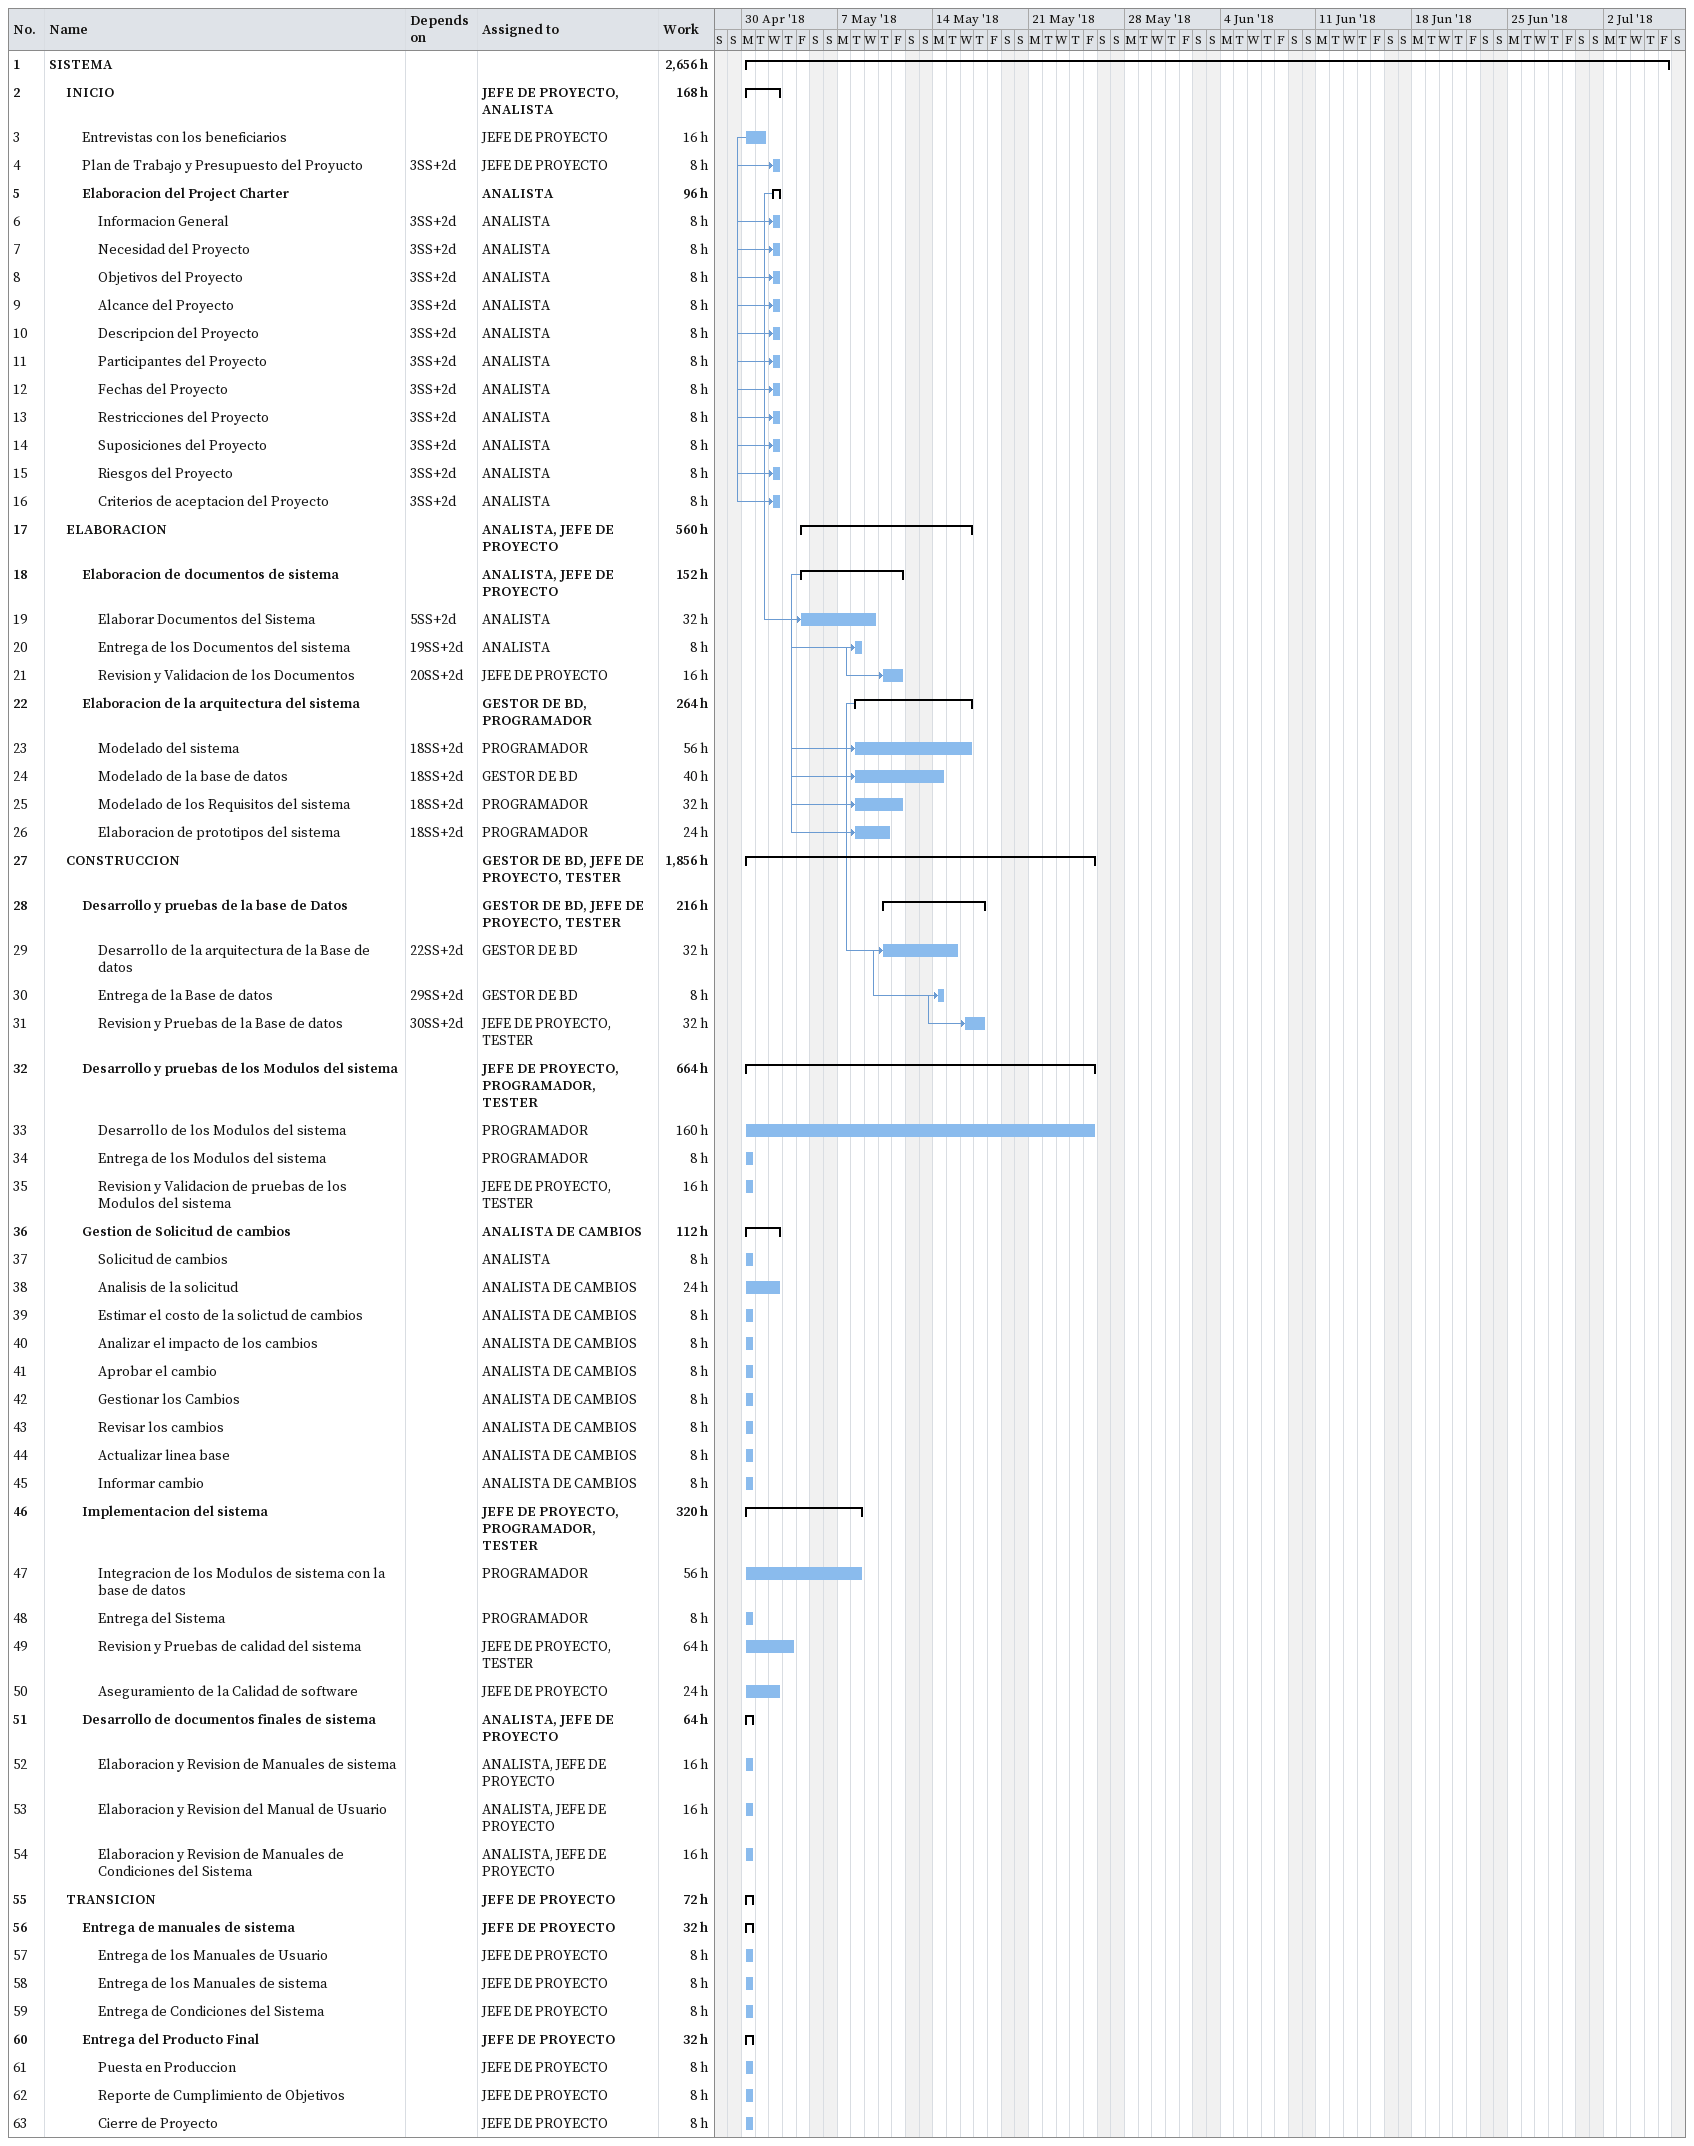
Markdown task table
| ID | Level | Task | Start | Finish | Predecessors | Resources | Work (h) |
|---|---|---|---|---|---|---|---|
| 1 | 1 | **SISTEMA** | 2018-04-30 | 2018-07-06 |  |  | 2656 |
| 2 | 2 | **INICIO** | 2018-04-30 | 2018-05-02 |  | JEFE DE PROYECTO, ANALISTA | 168 |
| 3 | 3 | Entrevistas con los beneficiarios | 2018-04-30 | 2018-05-01 |  | JEFE DE PROYECTO | 16 |
| 4 | 3 | Plan de Trabajo y Presupuesto del Proyucto | 2018-05-02 | 2018-05-02 | 3SS+2d | JEFE DE PROYECTO | 8 |
| 5 | 3 | **Elaboracion del Project Charter** | 2018-05-02 | 2018-05-02 |  | ANALISTA | 96 |
| 6 | 4 | Informacion General | 2018-05-02 | 2018-05-02 | 3SS+2d | ANALISTA | 8 |
| 7 | 4 | Necesidad del Proyecto | 2018-05-02 | 2018-05-02 | 3SS+2d | ANALISTA | 8 |
| 8 | 4 | Objetivos del Proyecto | 2018-05-02 | 2018-05-02 | 3SS+2d | ANALISTA | 8 |
| 9 | 4 | Alcance del Proyecto | 2018-05-02 | 2018-05-02 | 3SS+2d | ANALISTA | 8 |
| 10 | 4 | Descripcion del Proyecto | 2018-05-02 | 2018-05-02 | 3SS+2d | ANALISTA | 8 |
| 11 | 4 | Participantes del Proyecto | 2018-05-02 | 2018-05-02 | 3SS+2d | ANALISTA | 8 |
| 12 | 4 | Fechas del Proyecto | 2018-05-02 | 2018-05-02 | 3SS+2d | ANALISTA | 8 |
| 13 | 4 | Restricciones del Proyecto | 2018-05-02 | 2018-05-02 | 3SS+2d | ANALISTA | 8 |
| 14 | 4 | Suposiciones del Proyecto | 2018-05-02 | 2018-05-02 | 3SS+2d | ANALISTA | 8 |
| 15 | 4 | Riesgos del Proyecto | 2018-05-02 | 2018-05-02 | 3SS+2d | ANALISTA | 8 |
| 16 | 4 | Criterios de aceptacion del Proyecto | 2018-05-02 | 2018-05-02 | 3SS+2d | ANALISTA | 8 |
| 17 | 2 | **ELABORACION** | 2018-05-04 | 2018-05-16 |  | ANALISTA, JEFE DE PROYECTO | 560 |
| 18 | 3 | **Elaboracion de documentos de sistema** | 2018-05-04 | 2018-05-11 |  | ANALISTA, JEFE DE PROYECTO | 152 |
| 19 | 4 | Elaborar Documentos del Sistema | 2018-05-04 | 2018-05-09 | 5SS+2d | ANALISTA | 32 |
| 20 | 4 | Entrega de los Documentos del sistema | 2018-05-08 | 2018-05-08 | 19SS+2d | ANALISTA | 8 |
| 21 | 4 | Revision y Validacion de los Documentos | 2018-05-10 | 2018-05-11 | 20SS+2d | JEFE DE PROYECTO | 16 |
| 22 | 3 | **Elaboracion de la arquitectura del sistema** | 2018-05-08 | 2018-05-16 |  | GESTOR DE BD, PROGRAMADOR | 264 |
| 23 | 4 | Modelado del sistema | 2018-05-08 | 2018-05-16 | 18SS+2d | PROGRAMADOR | 56 |
| 24 | 4 | Modelado de la base de datos | 2018-05-08 | 2018-05-14 | 18SS+2d | GESTOR DE BD | 40 |
| 25 | 4 | Modelado de los Requisitos del sistema | 2018-05-08 | 2018-05-11 | 18SS+2d | PROGRAMADOR | 32 |
| 26 | 4 | Elaboracion de prototipos del sistema | 2018-05-08 | 2018-05-10 | 18SS+2d | PROGRAMADOR | 24 |
| 27 | 2 | **CONSTRUCCION** | 2018-04-30 | 2018-05-25 |  | GESTOR DE BD, JEFE DE PROYECTO, TESTER | 1856 |
| 28 | 3 | **Desarrollo y pruebas de la base de Datos** | 2018-05-10 | 2018-05-17 |  | GESTOR DE BD, JEFE DE PROYECTO, TESTER | 216 |
| 29 | 4 | Desarrollo de la arquitectura de la Base de datos | 2018-05-10 | 2018-05-15 | 22SS+2d | GESTOR DE BD | 32 |
| 30 | 4 | Entrega de la Base de datos | 2018-05-14 | 2018-05-14 | 29SS+2d | GESTOR DE BD | 8 |
| 31 | 4 | Revision y Pruebas de la Base de datos | 2018-05-16 | 2018-05-17 | 30SS+2d | JEFE DE PROYECTO, TESTER | 32 |
| 32 | 3 | **Desarrollo y pruebas de los Modulos del sistema** | 2018-04-30 | 2018-05-25 |  | JEFE DE PROYECTO, PROGRAMADOR, TESTER | 664 |
| 33 | 4 | Desarrollo de los Modulos del sistema | 2018-04-30 | 2018-05-25 |  | PROGRAMADOR | 160 |
| 34 | 4 | Entrega de los Modulos del sistema | 2018-04-30 | 2018-04-30 |  | PROGRAMADOR | 8 |
| 35 | 4 | Revision y Validacion de pruebas de los Modulos del sistema | 2018-04-30 | 2018-04-30 |  | JEFE DE PROYECTO, TESTER | 16 |
| 36 | 3 | **Gestion de Solicitud de cambios** | 2018-04-30 | 2018-05-02 |  | ANALISTA DE CAMBIOS | 112 |
| 37 | 4 | Solicitud de cambios | 2018-04-30 | 2018-04-30 |  | ANALISTA | 8 |
| 38 | 4 | Analisis de la solicitud | 2018-04-30 | 2018-05-02 |  | ANALISTA DE CAMBIOS | 24 |
| 39 | 4 | Estimar el costo de la solictud de cambios | 2018-04-30 | 2018-04-30 |  | ANALISTA DE CAMBIOS | 8 |
| 40 | 4 | Analizar el impacto de los cambios | 2018-04-30 | 2018-04-30 |  | ANALISTA DE CAMBIOS | 8 |
| 41 | 4 | Aprobar el cambio | 2018-04-30 | 2018-04-30 |  | ANALISTA DE CAMBIOS | 8 |
| 42 | 4 | Gestionar los Cambios | 2018-04-30 | 2018-04-30 |  | ANALISTA DE CAMBIOS | 8 |
| 43 | 4 | Revisar los cambios | 2018-04-30 | 2018-04-30 |  | ANALISTA DE CAMBIOS | 8 |
| 44 | 4 | Actualizar linea base | 2018-04-30 | 2018-04-30 |  | ANALISTA DE CAMBIOS | 8 |
| 45 | 4 | Informar cambio | 2018-04-30 | 2018-04-30 |  | ANALISTA DE CAMBIOS | 8 |
| 46 | 3 | **Implementacion del sistema** | 2018-04-30 | 2018-05-08 |  | JEFE DE PROYECTO, PROGRAMADOR, TESTER | 320 |
| 47 | 4 | Integracion de los Modulos de sistema con la base de datos | 2018-04-30 | 2018-05-08 |  | PROGRAMADOR | 56 |
| 48 | 4 | Entrega del Sistema | 2018-04-30 | 2018-04-30 |  | PROGRAMADOR | 8 |
| 49 | 4 | Revision y Pruebas de calidad del sistema | 2018-04-30 | 2018-05-03 |  | JEFE DE PROYECTO, TESTER | 64 |
| 50 | 4 | Aseguramiento de la Calidad de software | 2018-04-30 | 2018-05-02 |  | JEFE DE PROYECTO | 24 |
| 51 | 3 | **Desarrollo de documentos finales de sistema** | 2018-04-30 | 2018-04-30 |  | ANALISTA, JEFE DE PROYECTO | 64 |
| 52 | 4 | Elaboracion y Revision de Manuales de sistema | 2018-04-30 | 2018-04-30 |  | ANALISTA, JEFE DE PROYECTO | 16 |
| 53 | 4 | Elaboracion y Revision del Manual de Usuario | 2018-04-30 | 2018-04-30 |  | ANALISTA, JEFE DE PROYECTO | 16 |
| 54 | 4 | Elaboracion y Revision de Manuales de Condiciones del Sistema | 2018-04-30 | 2018-04-30 |  | ANALISTA, JEFE DE PROYECTO | 16 |
| 55 | 2 | **TRANSICION** | 2018-04-30 | 2018-04-30 |  | JEFE DE PROYECTO | 72 |
| 56 | 3 | **Entrega de manuales de sistema** | 2018-04-30 | 2018-04-30 |  | JEFE DE PROYECTO | 32 |
| 57 | 4 | Entrega de los Manuales de Usuario | 2018-04-30 | 2018-04-30 |  | JEFE DE PROYECTO | 8 |
| 58 | 4 | Entrega de los Manuales de sistema | 2018-04-30 | 2018-04-30 |  | JEFE DE PROYECTO | 8 |
| 59 | 4 | Entrega de Condiciones del Sistema | 2018-04-30 | 2018-04-30 |  | JEFE DE PROYECTO | 8 |
| 60 | 3 | **Entrega del Producto Final** | 2018-04-30 | 2018-04-30 |  | JEFE DE PROYECTO | 32 |
| 61 | 4 | Puesta en Produccion | 2018-04-30 | 2018-04-30 |  | JEFE DE PROYECTO | 8 |
| 62 | 4 | Reporte de Cumplimiento de Objetivos | 2018-04-30 | 2018-04-30 |  | JEFE DE PROYECTO | 8 |
| 63 | 4 | Cierre de Proyecto | 2018-04-30 | 2018-04-30 |  | JEFE DE PROYECTO | 8 |
